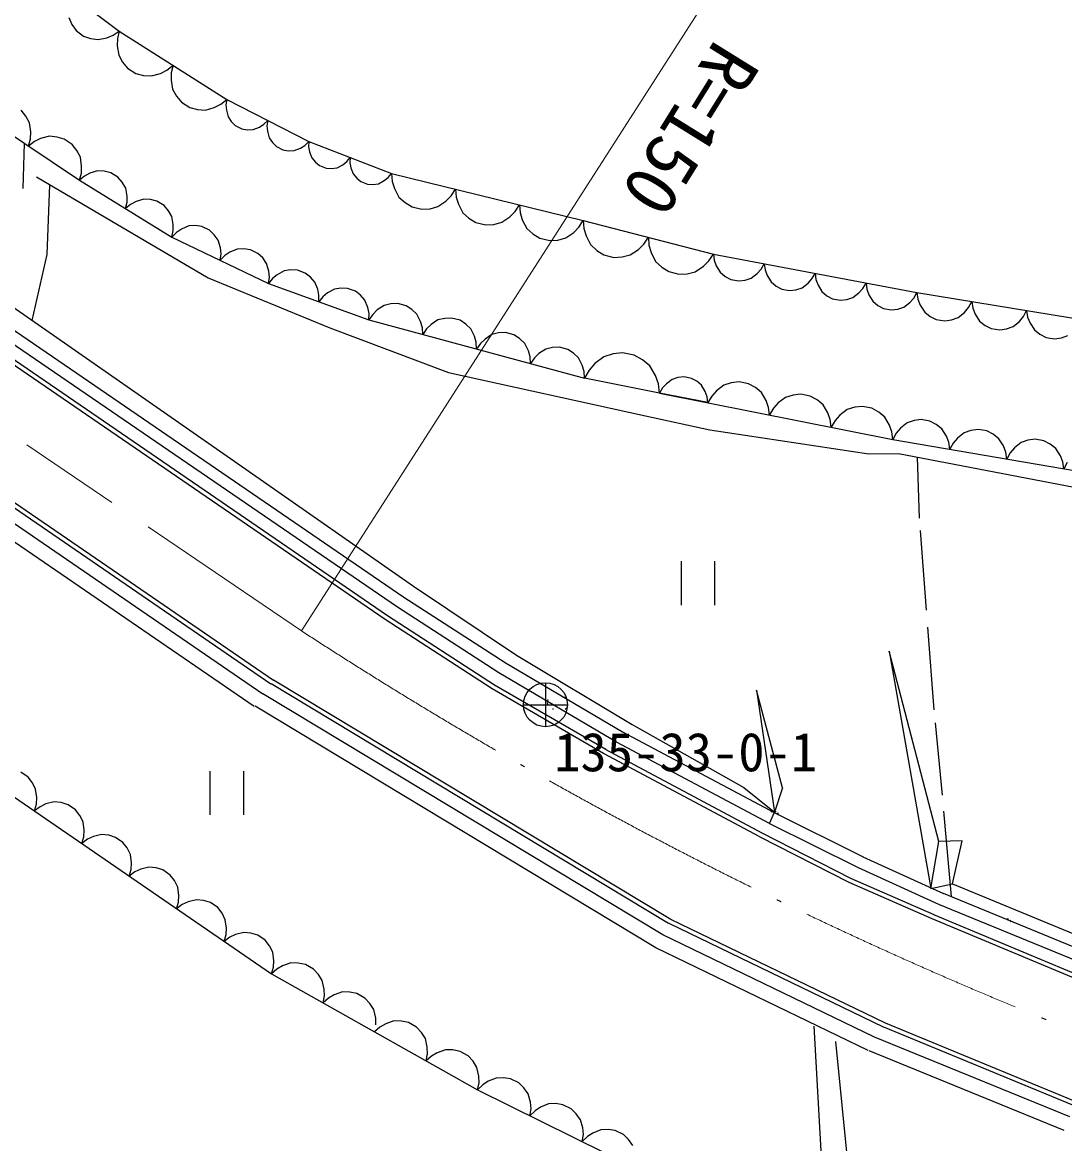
# Model space of a CAD drawing. Units: millimetres, scale not verified. Extents: x 40000 to 680000, y 20000 to 380000.
# Drawn here: x 87675 to 123262, y 282391 to 320670 of the extents above; entities that cross this region are included whole.
import ezdxf
from ezdxf.enums import TextEntityAlignment as Align

# ---------------------------------------------------------------- set-up
doc = ezdxf.new("R2010")
doc.units = ezdxf.units.MM
doc.header["$LTSCALE"] = 1000
doc.linetypes.add('CHAIN', pattern=[18.5, 12, -1.5, 3.5, -1.5])
for name, color, linetype, lineweight in [('M-BGD', 7, 'Continuous', 25), ('M-BMK', 2, 'CHAIN', 13), ('M-BMK-SRVR', 3, 'Continuous', 25), ('M-STR-HTXT', 7, 'Continuous', 13)]:
    doc.layers.add(name, color=color, linetype=linetype, lineweight=lineweight)
doc.styles.add('ＭＳ ゴシック', font='')
doc.styles.get('ＭＳ ゴシック').set_extended_font_data('MS Gothic')

msp = doc.modelspace()

# ---------------------------------------------------------------- linework, layer by layer
at = {"layer": 'M-BGD'}
for p, q in [((87683, 322847), (90981, 320374)), ((89255, 320837), (89362, 320602)), ((89362, 320602), (89509, 320395)), ((89509, 320395), (89765, 320204)), ((89765, 320204), (90005, 320120)), ((90005, 320120), (90260, 320083)), ((90260, 320083), (90557, 320144)), ((90557, 320144), (90773, 320234)), ((90773, 320234), (90981, 320374)), ((90916, 320119), (90912, 319870)), ((90981, 320374), (90916, 320119)), ((90981, 320374), (94655, 318042)), ((90912, 319870), (90963, 319554)), ((90963, 319554), (91095, 319315)), ((91095, 319315), (91267, 319110)), ((91267, 319110), (91552, 318929)), ((91552, 318929), (91812, 318861)), ((92084, 318843), (92391, 318931)), ((92391, 318931), (92610, 319043)), ((92610, 319043), (92818, 319208)), ((92753, 318953), (92749, 318704)), ((92818, 319208), (92753, 318953)), ((91812, 318861), (92084, 318843)), ((92749, 318704), (92800, 318388)), ((92800, 318388), (92932, 318150)), ((92932, 318150), (93104, 317944)), ((93104, 317944), (93389, 317763)), ((93389, 317763), (93649, 317695)), ((93921, 317677), (94228, 317765)), ((94228, 317765), (94447, 317877)), ((94447, 317877), (94655, 318042)), ((94655, 318042), (94625, 317854)), ((94625, 317854), (94639, 317674)), ((94655, 318042), (97458, 316605)), ((86141, 317617), (89619, 315282)), ((87796, 317471), (87636, 317673)), ((87917, 317238), (87796, 317471)), ((93649, 317695), (93921, 317677)), ((94639, 317674), (94697, 317450)), ((94697, 317450), (94808, 317287)), ((87959, 316933), (87917, 317238)), ((94808, 317287), (94945, 317150)), ((94945, 317150), (95163, 317039)), ((95163, 317039), (95354, 317007)), ((95354, 317007), (95551, 317012)), ((95551, 317012), (95767, 317096)), ((95767, 317096), (95918, 317191)), ((95918, 317191), (96056, 317324)), ((96056, 317324), (96026, 317136)), ((96026, 317136), (96040, 316956)), ((96040, 316956), (96098, 316732)), ((100704, 301034), (77758, 316745)), ((87880, 316449), (87949, 316693)), ((88084, 316603), (87880, 316449)), ((87949, 316693), (87959, 316933)), ((88298, 316705), (88084, 316603)), ((88596, 316782), (88298, 316705)), ((88857, 316758), (88596, 316782)), ((89105, 316686), (88857, 316758)), ((89375, 316505), (89105, 316686)), ((96098, 316732), (96209, 316569)), ((97319, 316473), (97458, 316605)), ((97458, 316605), (97448, 316423)), ((97458, 316605), (100280, 315514)), ((100480, 300702), (77524, 316409)), ((87740, 316543), (87689, 315003)), ((89535, 316303), (89375, 316505)), ((89657, 316070), (89535, 316303)), ((96209, 316569), (96347, 316432)), ((96347, 316432), (96564, 316320)), ((96564, 316320), (96755, 316288)), ((96755, 316288), (96953, 316293)), ((96953, 316293), (97168, 316378)), ((97168, 316378), (97319, 316473)), ((97448, 316423), (97479, 316252)), ((97479, 316252), (97557, 316044)), ((100062, 300288), (77202, 315948)), ((100147, 300411), (77288, 316071)), ((89698, 315765), (89657, 316070)), ((97557, 316044), (97679, 315899)), ((97679, 315899), (97825, 315782)), ((98418, 315711), (98615, 315813)), ((98615, 315813), (98750, 315919)), ((98750, 315919), (98869, 316060)), ((98869, 316060), (98859, 315877)), ((98859, 315877), (98891, 315707)), ((89619, 315282), (89688, 315525)), ((89794, 315424), (89619, 315282)), ((89688, 315525), (89698, 315765)), ((89979, 315522), (89794, 315424)), ((90239, 315602), (89979, 315522)), ((90471, 315590), (90239, 315602)), ((90693, 315535), (90471, 315590)), ((90937, 315385), (90693, 315535)), ((97825, 315782), (98044, 315697)), ((98044, 315697), (98230, 315686)), ((98230, 315686), (98418, 315711)), ((98891, 315707), (98968, 315498)), ((98968, 315498), (99091, 315354)), ((100161, 315374), (100280, 315514)), ((100280, 315514), (100301, 315243)), ((100280, 315514), (106828, 313913)), ((88153, 315396), (94017, 311949)), ((88520, 312748), (88610, 315128)), ((89619, 315282), (92774, 313344)), ((91086, 315212), (90937, 315385)), ((91201, 315011), (91086, 315212)), ((99091, 315354), (99236, 315237)), ((99236, 315237), (99455, 315152)), ((99455, 315152), (99641, 315141)), ((99641, 315141), (99829, 315165)), ((99829, 315165), (100027, 315268)), ((100027, 315268), (100161, 315374)), ((100301, 315243), (100380, 314998)), ((91249, 314743), (91201, 315011)), ((91249, 314531), (91249, 314743)), ((100380, 314998), (100534, 314706)), ((100534, 314706), (100742, 314517)), ((102137, 314569), (102314, 314751)), ((102314, 314751), (102463, 314980)), ((102463, 314980), (102483, 314709)), ((102483, 314709), (102562, 314465)), ((91197, 314313), (91249, 314531)), ((91371, 314455), (91197, 314313)), ((91556, 314554), (91371, 314455)), ((91817, 314633), (91556, 314554)), ((92048, 314621), (91817, 314633)), ((92270, 314566), (92048, 314621)), ((92515, 314416), (92270, 314566)), ((92664, 314243), (92515, 314416)), ((100742, 314517), (100978, 314372)), ((100978, 314372), (101317, 314289)), ((101317, 314289), (101593, 314308)), ((101593, 314308), (101865, 314381)), ((101865, 314381), (102137, 314569)), ((102562, 314465), (102716, 314172)), ((104497, 314217), (104645, 314447)), ((104645, 314447), (104666, 314176)), ((92779, 314042), (92664, 314243)), ((92826, 313774), (92779, 314042)), ((102716, 314172), (102924, 313983)), ((102924, 313983), (103161, 313838)), ((104048, 313847), (104319, 314035)), ((104319, 314035), (104497, 314217)), ((104666, 314176), (104745, 313931)), ((104745, 313931), (104899, 313639)), ((106679, 313683), (106828, 313913)), ((106828, 313913), (106845, 313636)), ((106828, 313913), (111270, 312763)), ((92774, 313344), (92826, 313562)), ((92826, 313562), (92826, 313774)), ((93104, 313617), (92932, 313502)), ((93353, 313722), (93104, 313617)), ((93582, 313733), (93353, 313722)), ((93806, 313702), (93582, 313733)), ((94062, 313579), (93806, 313702)), ((94226, 313423), (94062, 313579)), ((103161, 313838), (103499, 313755)), ((103499, 313755), (103776, 313775)), ((103776, 313775), (104048, 313847)), ((104899, 313639), (105107, 313449)), ((106502, 313501), (106679, 313683)), ((106845, 313636), (106922, 313385)), ((92932, 313502), (92774, 313344)), ((92774, 313344), (96078, 311754)), ((94360, 313237), (94226, 313423)), ((94434, 312978), (94360, 313237)), ((105107, 313449), (105343, 313304)), ((105343, 313304), (105682, 313222)), ((105682, 313222), (105958, 313241)), ((105958, 313241), (106230, 313313)), ((106230, 313313), (106502, 313501)), ((106922, 313385), (107076, 313084)), ((108894, 313105), (109049, 313338)), ((109049, 313338), (109066, 313061)), ((74993, 312783), (96243, 298215)), ((84616, 312862), (95414, 305332)), ((88012, 310494), (88520, 312748)), ((94426, 312549), (94456, 312769)), ((94456, 312769), (94434, 312978)), ((94756, 312822), (94584, 312707)), ((95005, 312927), (94756, 312822)), ((95234, 312938), (95005, 312927)), ((95458, 312907), (95234, 312938)), ((95714, 312784), (95458, 312907)), ((95879, 312628), (95714, 312784)), ((107076, 313084), (107285, 312888)), ((107285, 312888), (107525, 312737)), ((108430, 312734), (108710, 312922)), ((108710, 312922), (108894, 313105)), ((109066, 313061), (109143, 312810)), ((109143, 312810), (109296, 312509)), ((111115, 312530), (111270, 312763)), ((111270, 312763), (111297, 312550)), ((111270, 312763), (118218, 311444)), ((74907, 312660), (96158, 298092)), ((94584, 312707), (94426, 312549)), ((96013, 312442), (95879, 312628)), ((96086, 312183), (96013, 312442)), ((107525, 312737), (107869, 312648)), ((107869, 312648), (108151, 312664)), ((108151, 312664), (108430, 312734)), ((109296, 312509), (109506, 312313)), ((110931, 312347), (111115, 312530)), ((111297, 312550), (111369, 312361)), ((111369, 312361), (111502, 312138)), ((112899, 312246), (113007, 312433)), ((113007, 312433), (113034, 312221)), ((74658, 312303), (95885, 297750)), ((96108, 311974), (96086, 312183)), ((96377, 312058), (96218, 311926)), ((96613, 312186), (96377, 312058)), ((96839, 312220), (96613, 312186)), ((97063, 312211), (96839, 312220)), ((97329, 312115), (97063, 312211)), ((97507, 311978), (97329, 312115)), ((97659, 311807), (97507, 311978)), ((109506, 312313), (109746, 312162)), ((109746, 312162), (110090, 312073)), ((110090, 312073), (110372, 312088)), ((110372, 312088), (110651, 312158)), ((110651, 312158), (110931, 312347)), ((111502, 312138), (111673, 311998)), ((111673, 311998), (111865, 311894)), ((112562, 311937), (112767, 312096)), ((112767, 312096), (112899, 312246)), ((113034, 312221), (113106, 312032)), ((113106, 312032), (113239, 311808)), ((114636, 311916), (114744, 312103)), ((114744, 312103), (114771, 311891)), ((74360, 311876), (95591, 297321)), ((94017, 311949), (98176, 310243)), ((96078, 311754), (96108, 311974)), ((96218, 311926), (96078, 311754)), ((96078, 311754), (99507, 310512)), ((97757, 311558), (97659, 311807)), ((98553, 311599), (98327, 311565)), ((98778, 311590), (98553, 311599)), ((111865, 311894), (112134, 311843)), ((112134, 311843), (112351, 311869)), ((112351, 311869), (112562, 311937)), ((113239, 311808), (113410, 311668)), ((113410, 311668), (113602, 311564)), ((114088, 311539), (114299, 311607)), ((114299, 311607), (114504, 311766)), ((114504, 311766), (114636, 311916)), ((114771, 311891), (114843, 311702)), ((114843, 311702), (114976, 311479)), ((116373, 311587), (116481, 311773)), ((116481, 311773), (116508, 311561)), ((97800, 311353), (97757, 311558)), ((97793, 311133), (97800, 311353)), ((97933, 311305), (97793, 311133)), ((98092, 311437), (97933, 311305)), ((98327, 311565), (98092, 311437)), ((99043, 311494), (98778, 311590)), ((99221, 311357), (99043, 311494)), ((99373, 311186), (99221, 311357)), ((113602, 311564), (113871, 311513)), ((113871, 311513), (114088, 311539)), ((114976, 311479), (115147, 311338)), ((115147, 311338), (115339, 311234)), ((115339, 311234), (115608, 311183)), ((115825, 311209), (116035, 311277)), ((116035, 311277), (116241, 311436)), ((116241, 311436), (116373, 311587)), ((116508, 311561), (116580, 311372)), ((116580, 311372), (116713, 311149)), ((117978, 311107), (118110, 311257)), ((118110, 311257), (118218, 311444)), ((118218, 311444), (118253, 311217)), ((118218, 311444), (129462, 309610)), ((118253, 311217), (118335, 311016)), ((99472, 310937), (99373, 311186)), ((99514, 310732), (99472, 310937)), ((99792, 310854), (99637, 310703)), ((100026, 311008), (99792, 310854)), ((100258, 311064), (100026, 311008)), ((100493, 311074), (100258, 311064)), ((100778, 310997), (100493, 311074)), ((100975, 310870), (100778, 310997)), ((101148, 310705), (100975, 310870)), ((115608, 311183), (115825, 311209)), ((116713, 311149), (116884, 311008)), ((116884, 311008), (117076, 310904)), ((117076, 310904), (117345, 310853)), ((117345, 310853), (117562, 310880)), ((117562, 310880), (117772, 310948)), ((117772, 310948), (117978, 311107)), ((118335, 311016), (118484, 310780)), ((119844, 310770), (119982, 310935)), ((119982, 310935), (120092, 311138)), ((120092, 311138), (120127, 310911)), ((120127, 310911), (120209, 310710)), ((121856, 310629), (121966, 310833)), ((121966, 310833), (122001, 310606)), ((99507, 310512), (99514, 310732)), ((99637, 310703), (99507, 310512)), ((99507, 310512), (106865, 308524)), ((101272, 310454), (101148, 310705)), ((101334, 310245), (101272, 310454)), ((101865, 310511), (101631, 310357)), ((102097, 310567), (101865, 310511)), ((102332, 310578), (102097, 310567)), ((102617, 310501), (102332, 310578)), ((102815, 310373), (102617, 310501)), ((118484, 310780), (118672, 310634)), ((118672, 310634), (118881, 310527)), ((118881, 310527), (119171, 310480)), ((119171, 310480), (119403, 310514)), ((119403, 310514), (119628, 310593)), ((119628, 310593), (119844, 310770)), ((120209, 310710), (120359, 310474)), ((120359, 310474), (120546, 310328)), ((121502, 310288), (121718, 310464)), ((121718, 310464), (121856, 310629)), ((122001, 310606), (122083, 310404)), ((98176, 310243), (102223, 308715)), ((101346, 310015), (101334, 310245)), ((101477, 310207), (101346, 310015)), ((101631, 310357), (101477, 310207)), ((102987, 310208), (102815, 310373)), ((103112, 309957), (102987, 310208)), ((103937, 310070), (103705, 310014)), ((104171, 310081), (103937, 310070)), ((104457, 310004), (104171, 310081)), ((120546, 310328), (120755, 310222)), ((120755, 310222), (121046, 310174)), ((121046, 310174), (121277, 310209)), ((121277, 310209), (121502, 310288)), ((122083, 310404), (122233, 310169)), ((122233, 310169), (122420, 310022)), ((103174, 309748), (103112, 309957)), ((103186, 309518), (103174, 309748)), ((103316, 309710), (103186, 309518)), ((103471, 309860), (103316, 309710)), ((103705, 310014), (103471, 309860)), ((104654, 309876), (104457, 310004)), ((104827, 309711), (104654, 309876)), ((104951, 309461), (104827, 309711)), ((122420, 310022), (122629, 309916)), ((122629, 309916), (122920, 309869)), ((122920, 309869), (123151, 309903)), ((123151, 309903), (123376, 309982)), ((105013, 309251), (104951, 309461)), ((105310, 309364), (105156, 309213)), ((105544, 309518), (105310, 309364)), ((105776, 309573), (105544, 309518)), ((106011, 309584), (105776, 309573)), ((106296, 309507), (106011, 309584)), ((106494, 309379), (106296, 309507)), ((106666, 309214), (106494, 309379)), ((105025, 309021), (105013, 309251)), ((105156, 309213), (105025, 309021)), ((106791, 308964), (106666, 309214)), ((106853, 308754), (106791, 308964)), ((102223, 308715), (108952, 307240)), ((106865, 308524), (106853, 308754)), ((109434, 308014), (106865, 308524)), ((111624, 308286), (111373, 308095)), ((111881, 308366), (111624, 308286)), ((112144, 308396), (111881, 308366)), ((112471, 308331), (112144, 308396)), ((112703, 308203), (112471, 308331)), ((112909, 308031), (112703, 308203)), ((109434, 308014), (117399, 306433)), ((111078, 307688), (109434, 308014)), ((111211, 307914), (111078, 307688)), ((111373, 308095), (111211, 307914)), ((113069, 307758), (112909, 308031)), ((113731, 307868), (113480, 307677)), ((113988, 307948), (113731, 307868)), ((114251, 307978), (113988, 307948)), ((114578, 307913), (114251, 307978)), ((114809, 307785), (114578, 307913)), ((115016, 307613), (114809, 307785)), ((113154, 307528), (113069, 307758)), ((113185, 307270), (113154, 307528)), ((113318, 307495), (113185, 307270)), ((113480, 307677), (113318, 307495)), ((115176, 307340), (115016, 307613)), ((115838, 307450), (115586, 307259)), ((116095, 307530), (115838, 307450)), ((116358, 307560), (116095, 307530)), ((116684, 307495), (116358, 307560)), ((116916, 307367), (116684, 307495)), ((108952, 307240), (111144, 306760)), ((115261, 307110), (115176, 307340)), ((115292, 306852), (115261, 307110)), ((115424, 307077), (115292, 306852)), ((115586, 307259), (115424, 307077)), ((117123, 307195), (116916, 307367)), ((117282, 306922), (117123, 307195)), ((118120, 307076), (117886, 306996)), ((118361, 307109), (118120, 307076)), ((118663, 307057), (118361, 307109)), ((118879, 306945), (118663, 307057)), ((111144, 306760), (116581, 305943)), ((117368, 306691), (117282, 306922)), ((117399, 306433), (117368, 306691)), ((117515, 306644), (117399, 306433)), ((117660, 306814), (117515, 306644)), ((117886, 306996), (117660, 306814)), ((119073, 306792), (118879, 306945)), ((119226, 306545), (119073, 306792)), ((119832, 306661), (119605, 306480)), ((120066, 306741), (119832, 306661)), ((120307, 306775), (120066, 306741)), ((120608, 306723), (120307, 306775)), ((120824, 306610), (120608, 306723)), ((117399, 306433), (132962, 303757)), ((119310, 306335), (119226, 306545)), ((119344, 306099), (119310, 306335)), ((119461, 306309), (119344, 306099)), ((119605, 306480), (119461, 306309)), ((121018, 306457), (120824, 306610)), ((121171, 306210), (121018, 306457)), ((121777, 306326), (121551, 306145)), ((122011, 306406), (121777, 306326)), ((122252, 306440), (122011, 306406)), ((122554, 306388), (122252, 306440)), ((122770, 306276), (122554, 306388)), ((122964, 306122), (122770, 306276)), ((70275, 306004), (96178, 288182)), ((116581, 305943), (117587, 305949)), ((117587, 305949), (128178, 303923)), ((121255, 306001), (121171, 306210)), ((121290, 305764), (121255, 306001)), ((121406, 305975), (121290, 305764)), ((121551, 306145), (121406, 305975)), ((123117, 305876), (122964, 306122)), ((123201, 305666), (123117, 305876)), ((118224, 305827), (118294, 303747)), ((123235, 305430), (123201, 305666)), ((123351, 305640), (123235, 305430)), ((95414, 305332), (101034, 301423)), ((118325, 303328), (118532, 300602)), ((110172, 302275), (110172, 300775)), ((111324, 300775), (111324, 302275)), ((101034, 301423), (104544, 299062)), ((104156, 298805), (100704, 301034)), ((103939, 298469), (100480, 300702)), ((103719, 297916), (100062, 300288)), ((103800, 298042), (100144, 300414)), ((118576, 300028), (118794, 297195)), ((104544, 299062), (108499, 296694)), ((117277, 299201), (118698, 291100)), ((118969, 292706), (117277, 299201)), ((108169, 296435), (104142, 298813)), ((109819, 290036), (96243, 298215)), ((107965, 296091), (103939, 298469)), ((109742, 289907), (96166, 298087)), ((107518, 295715), (103719, 297916)), ((107593, 295845), (103794, 298046)), ((113626, 294532), (112747, 297874)), ((112747, 297874), (113351, 293702)), ((109539, 289520), (95885, 297750)), ((105598, 297456), (105602, 297379)), ((105620, 297548), (105605, 297509)), ((106136, 297634), (106196, 297632)), ((106196, 297632), (106245, 297617)), ((109301, 289079), (95627, 297321)), ((105778, 297234), (105815, 297238)), ((106265, 297253), (106210, 297215)), ((106300, 297295), (106265, 297253)), ((108499, 296694), (112309, 294544)), ((118837, 296757), (119080, 294289)), ((113375, 293674), (108153, 296444)), ((113188, 293321), (107965, 296091)), ((112860, 292862), (107518, 295715)), ((112931, 292995), (107589, 295847)), ((87867, 294902), (87616, 295075)), ((88016, 294710), (87867, 294902)), ((94079, 295110), (94079, 293610)), ((95230, 293610), (95230, 295110)), ((88127, 294491), (88016, 294710)), ((88162, 294204), (88127, 294491)), ((112309, 294544), (113351, 293702)), ((113626, 294532), (113351, 293702)), ((88151, 293979), (88162, 294204)), ((88478, 293987), (88276, 293893)), ((88758, 294056), (88478, 293987)), ((89003, 294031), (88758, 294056)), ((89235, 293961), (89003, 294031)), ((88083, 293751), (88151, 293979)), ((88276, 293893), (88083, 293751)), ((89486, 293788), (89235, 293961)), ((89635, 293597), (89486, 293788)), ((113188, 293321), (113351, 293702)), ((113240, 293720), (113302, 293743)), ((113302, 293743), (113362, 293741)), ((113351, 293702), (113375, 293674)), ((113362, 293741), (113410, 293727)), ((113366, 293679), (116388, 292176)), ((113457, 293694), (113484, 293618)), ((119129, 293736), (119388, 290825)), ((89746, 293377), (89635, 293597)), ((89781, 293090), (89746, 293377)), ((113188, 293321), (116209, 291818)), ((89702, 292638), (89770, 292866)), ((89770, 292866), (89781, 293090)), ((90097, 292873), (89895, 292779)), ((90377, 292943), (90097, 292873)), ((90622, 292917), (90377, 292943)), ((90854, 292847), (90622, 292917)), ((91105, 292674), (90854, 292847)), ((112860, 292862), (115889, 291317)), ((112929, 292996), (115957, 291451)), ((89895, 292779), (89702, 292638)), ((91254, 292483), (91105, 292674)), ((91365, 292263), (91254, 292483)), ((118698, 291100), (118969, 292706)), ((119770, 292729), (118969, 292706)), ((119439, 291258), (119770, 292729)), ((91400, 291976), (91365, 292263)), ((116375, 292182), (119127, 290932)), ((91321, 291524), (91389, 291752)), ((91389, 291752), (91400, 291976)), ((91716, 291759), (91514, 291665)), ((91996, 291829), (91716, 291759)), ((92241, 291803), (91996, 291829)), ((92473, 291733), (92241, 291803)), ((92724, 291560), (92473, 291733)), ((116209, 291818), (118961, 290567)), ((91514, 291665), (91321, 291524)), ((92872, 291369), (92724, 291560)), ((92984, 291149), (92872, 291369)), ((115889, 291317), (118732, 290071)), ((115949, 291455), (118792, 290209)), ((93019, 290863), (92984, 291149)), ((118698, 291100), (119439, 291258)), ((119113, 290937), (125581, 288279)), ((119439, 291258), (125794, 288632)), ((92940, 290410), (93008, 290638)), ((93133, 290552), (92940, 290410)), ((93008, 290638), (93019, 290863)), ((93335, 290645), (93133, 290552)), ((93615, 290715), (93335, 290645)), ((93860, 290689), (93615, 290715)), ((94092, 290619), (93860, 290689)), ((94343, 290447), (94092, 290619)), ((118961, 290567), (125429, 287909)), ((94491, 290255), (94343, 290447)), ((94603, 290035), (94491, 290255)), ((118790, 290210), (125191, 287534)), ((94638, 289749), (94603, 290035)), ((117082, 286370), (109754, 289901)), ((117147, 286505), (109819, 290036)), ((118732, 290071), (125133, 287396)), ((121300, 290080), (121349, 290066)), ((121396, 290033), (121422, 289957)), ((94559, 289296), (94627, 289524)), ((94752, 289438), (94559, 289296)), ((94627, 289524), (94638, 289749)), ((94954, 289531), (94752, 289438)), ((95234, 289601), (94954, 289531)), ((95479, 289576), (95234, 289601)), ((95711, 289505), (95479, 289576)), ((95962, 289333), (95711, 289505)), ((116774, 286020), (109539, 289520)), ((96110, 289141), (95962, 289333)), ((96222, 288922), (96110, 289141)), ((116556, 285570), (109301, 289079)), ((96257, 288635), (96222, 288922)), ((96246, 288410), (96257, 288635)), ((96178, 288182), (96246, 288410)), ((96362, 288345), (96178, 288182)), ((96560, 288460), (96362, 288345)), ((96841, 288557), (96560, 288460)), ((97094, 288554), (96841, 288557)), ((97337, 288504), (97094, 288554)), ((97610, 288350), (97337, 288504)), ((97780, 288168), (97610, 288350)), ((96178, 288182), (103220, 284225)), ((97914, 287954), (97780, 288168)), ((97977, 287663), (97914, 287954)), ((97986, 287432), (97977, 287663)), ((98601, 287568), (98321, 287470)), ((98854, 287564), (98601, 287568)), ((99098, 287514), (98854, 287564)), ((99371, 287361), (99098, 287514)), ((97939, 287193), (97986, 287432)), ((98123, 287356), (97939, 287193)), ((98321, 287470), (98123, 287356)), ((99541, 287179), (99371, 287361)), ((99675, 286964), (99541, 287179)), ((99738, 286674), (99675, 286964)), ((99883, 286366), (99699, 286203)), ((99747, 286443), (99738, 286674)), ((100081, 286481), (99883, 286366)), ((100362, 286578), (100081, 286481)), ((100615, 286575), (100362, 286578)), ((100859, 286525), (100615, 286575)), ((101131, 286371), (100859, 286525)), ((101301, 286189), (101131, 286371)), ((114702, 286405), (115058, 280043)), ((123546, 283705), (117090, 286366)), ((123604, 283843), (117147, 286505)), ((101436, 285975), (101301, 286189)), ((101498, 285685), (101436, 285975)), ((123438, 283299), (116774, 286020)), ((101508, 285454), (101498, 285685)), ((102122, 285589), (101842, 285492)), ((102375, 285586), (102122, 285589)), ((102619, 285535), (102375, 285586)), ((116017, 280185), (115449, 285872)), ((101460, 285214), (101508, 285454)), ((101644, 285377), (101460, 285214)), ((101842, 285492), (101644, 285377)), ((102892, 285382), (102619, 285535)), ((103062, 285200), (102892, 285382)), ((103196, 284985), (103062, 285200)), ((123249, 282836), (116585, 285558)), ((103259, 284695), (103196, 284985)), ((103220, 284225), (103268, 284464)), ((103268, 284464), (103259, 284695)), ((103582, 284518), (103393, 284395)), ((103854, 284629), (103582, 284518)), ((104103, 284639), (103854, 284629)), ((104346, 284602), (104103, 284639)), ((104623, 284465), (104346, 284602)), ((104800, 284294), (104623, 284465)), ((103393, 284395), (103220, 284225)), ((103220, 284225), (113942, 278925)), ((104944, 284090), (104800, 284294)), ((105021, 283807), (104944, 284090)), ((105042, 283580), (105021, 283807)), ((105641, 283745), (105369, 283635)), ((105890, 283756), (105641, 283745)), ((106133, 283719), (105890, 283756)), ((106410, 283582), (106133, 283719)), ((105007, 283341), (105042, 283580)), ((105180, 283512), (105007, 283341)), ((105369, 283635), (105180, 283512)), ((106587, 283411), (106410, 283582)), ((106731, 283207), (106587, 283411)), ((106808, 282924), (106731, 283207)), ((106829, 282697), (106808, 282924)), ((106794, 282458), (106829, 282697)), ((106967, 282628), (106794, 282458)), ((107156, 282752), (106967, 282628)), ((107428, 282862), (107156, 282752)), ((107677, 282872), (107428, 282862)), ((107920, 282836), (107677, 282872)), ((108197, 282699), (107920, 282836)), ((108374, 282528), (108197, 282699)), ((108518, 282324), (108374, 282528))]:
    msp.add_line(p, q, dxfattribs=at)
for points in [[(109434, 308014), (109396, 308329), (109292, 308610), (109097, 308942), (108845, 309153), (108563, 309309), (108164, 309388), (107843, 309352), (107530, 309253), (107223, 309021), (107026, 308799), (106865, 308524)], [(111078, 307688), (111054, 307889), (110987, 308069), (110863, 308282), (110702, 308417), (110521, 308517), (110266, 308567), (110060, 308544), (109860, 308481), (109664, 308332), (109537, 308190), (109434, 308014)]]:
    msp.add_lwpolyline(points, dxfattribs=at)
at = {"layer": 'M-BMK'}
msp.add_line((76655, 313822), (97202, 299897), dxfattribs=at)
for start, end in [(236.94861, 239.92419), (240.29614, 240.35815), (240.7301, 243.70575), (244.0777, 244.13971), (244.51166, 247.48724), (247.85919, 247.9212)]:
    msp.add_arc((179010, 425624), 150000, start, end, dxfattribs=at)
at = {"layer": 'M-BMK-SRVR'}
for p, q in [((105535, 298123), (105535, 296623)), ((104785, 297373), (106285, 297373))]:
    msp.add_line(p, q, dxfattribs=at)
msp.add_circle((105535, 297373), 750, dxfattribs=at)
at = {"layer": 'M-STR-HTXT'}
msp.add_line((97202, 299897), (110926, 321286), dxfattribs=at)

# ---------------------------------------------------------------- texts
at = {"layer": 'M-BGD', "style": 'ＭＳ ゴシック'}
msp.add_text('135-33-0-1', height=1320, dxfattribs=at).set_placement((105833, 294706), align=Align.BOTTOM_LEFT)
at = {"layer": 'M-STR-HTXT', "style": 'ＭＳ ゴシック'}
msp.add_text('R=150', height=1833, rotation=238.2, dxfattribs=at).set_placement((110882, 320435), align=Align.BOTTOM_LEFT)

doc.saveas('drawing.dxf')
